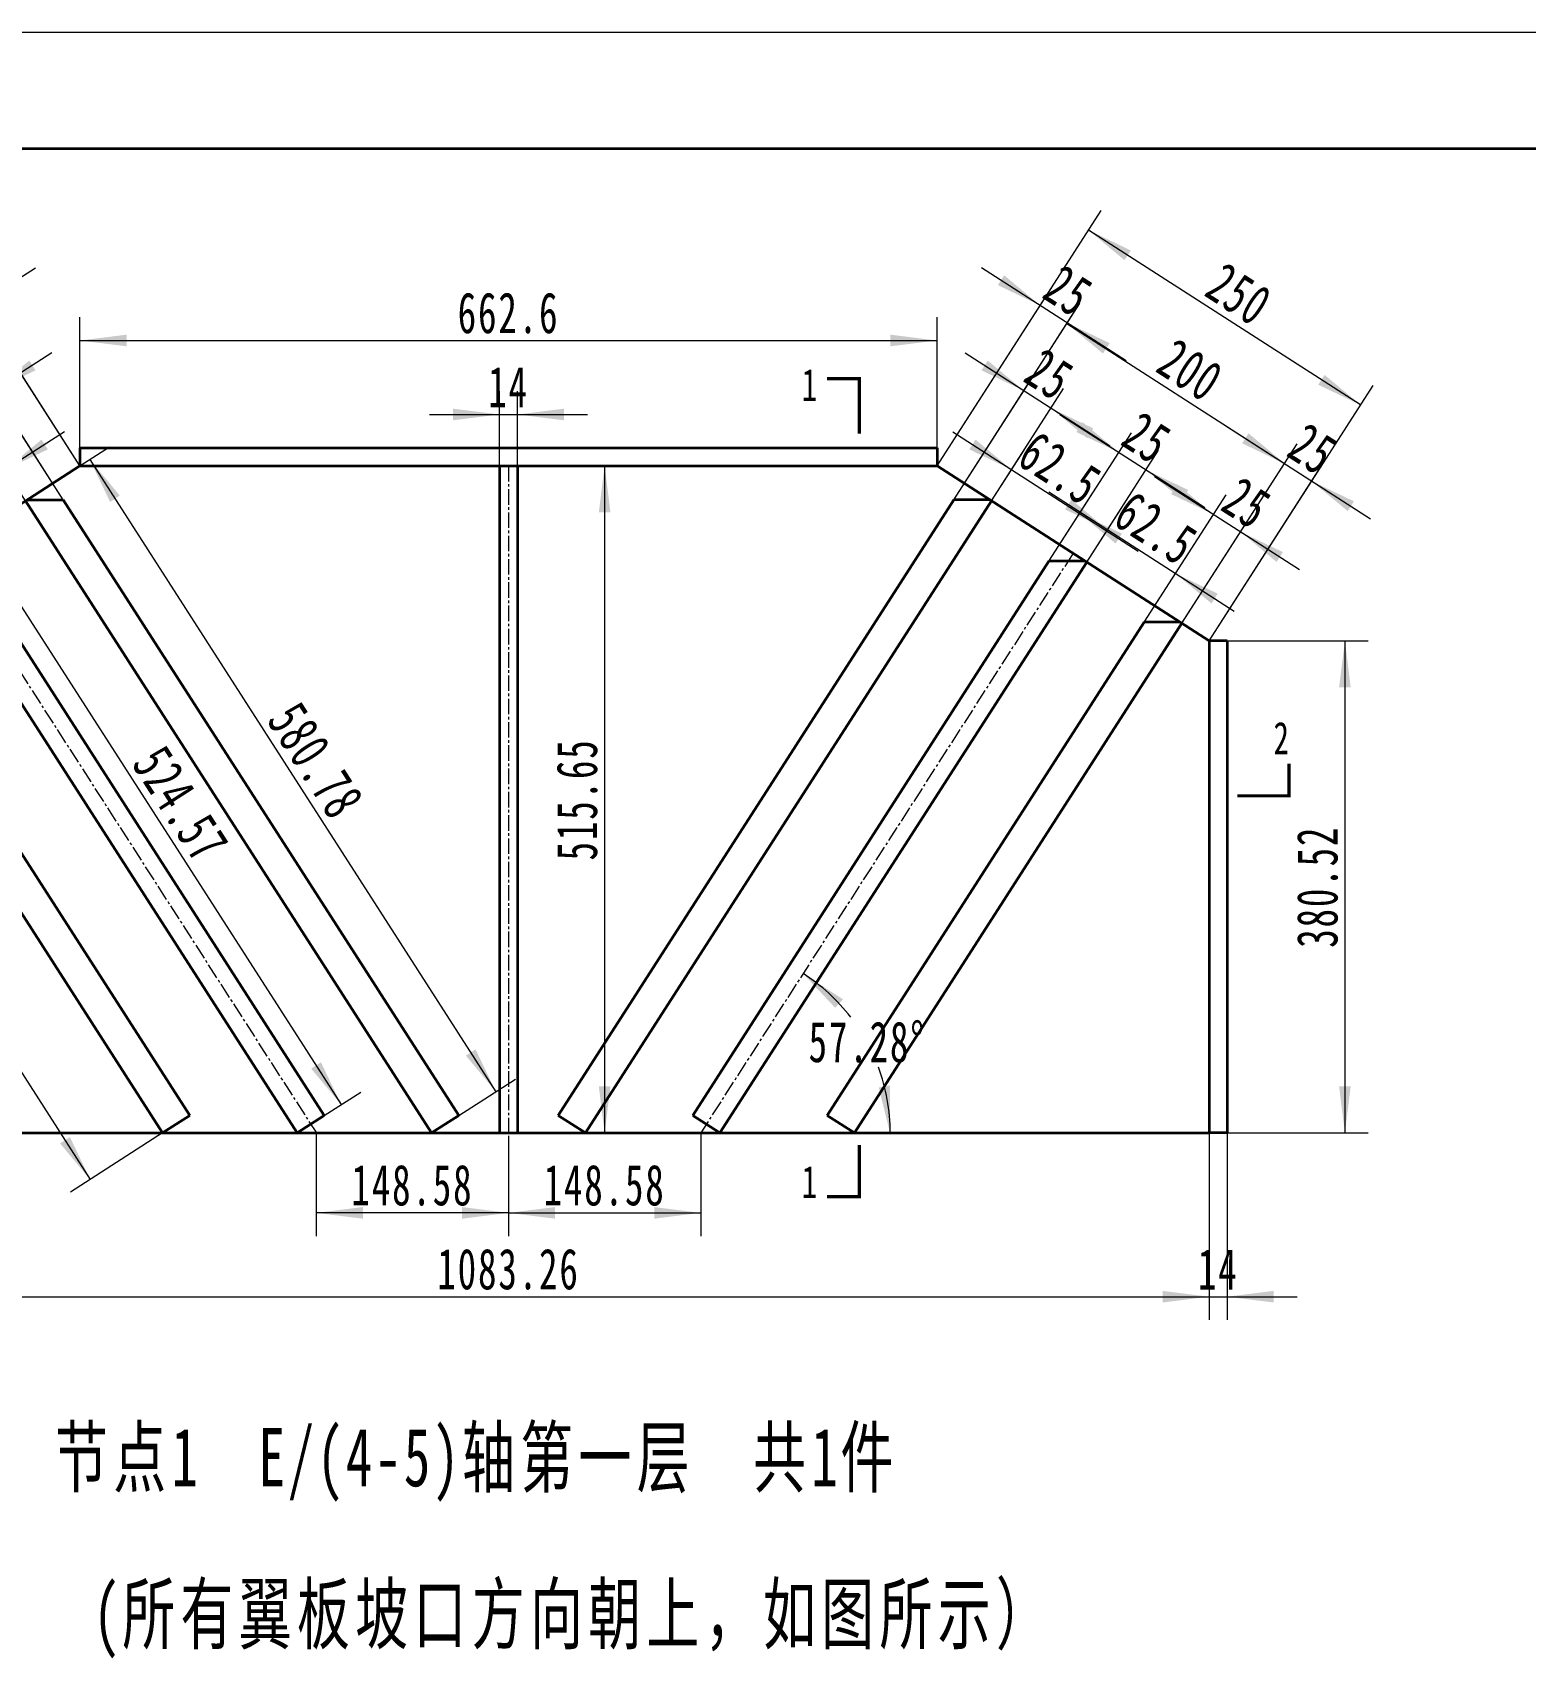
# Model space of a CAD drawing. Header units: millimetres. Extents: x 0 to 3780, y 0 to 2673.
# Drawn here: x 805 to 1960, y 1416 to 2673 of the extents above; entities that cross this region are included whole.
import ezdxf
from ezdxf.enums import TextEntityAlignment as Align

# ---------------------------------------------------------------- set-up
doc = ezdxf.new("R2010")
doc.units = ezdxf.units.MM
doc.linetypes.add('点画线', pattern=[18, 12, -2, 2, -2])
doc.layers.get('0').update_dxf_attribs({"lineweight": 35})
for name, color, linetype, lineweight in [('中心线层', 1, '点画线', 18), ('尺寸线层', 3, 'Continuous', 18), ('粗实线层', 7, 'Continuous', 35), ('粗符号线', 6, 'Continuous', 18), ('细实线层', 7, 'Continuous', 18)]:
    doc.layers.add(name, color=color, linetype=linetype, lineweight=lineweight)
doc.styles.add('TSSD_Label', font='', dxfattribs={"width": 0.7})
doc.styles.add('标准', font='', dxfattribs={"width": 0.667})
doc.styles.get('TSSD_Label').set_extended_font_data('宋体')
doc.styles.get('标准').set_extended_font_data('宋体')
doc.dimstyles.new('标准', dxfattribs={"dimtxt": 3.5, "dimasz": 4, "dimexe": 2, "dimexo": 0, "dimtad": 1, "dimdsep": 46, "dimtxsty": '标准', "dimblk": '_CAXARROW', "dimcen": 0, "dimdle": 6, "dimazin": 2, "dimtfac": 0.707107, "dimtdec": 3, "dimtmove": 2, "dimatfit": 3, "dimfxl": 1, "dimfrac": 2, "dimtolj": 1, "dimtzin": 0, "dimarcsym": 1})

# ---------------------------------------------------------------- blocks, each defined once
blk = doc.blocks.new('*X2')
at = {"layer": '粗实线层'}
blk.add_line((200, 138.5), (-200, 138.5), dxfattribs=at)
at = {"layer": '细实线层'}
blk.add_line((210, 148.5), (-210, 148.5), dxfattribs=at)
blk = doc.blocks.new('*X42')
at = {"layer": '尺寸线层', "linetype": 'Continuous'}
for points in [[(-148.6, -61.8), (-112.6, -66.3), (-112.6, -57.3)], [(0, -61.8), (-36, -66.3), (-36, -57.3)]]:
    blk.add_hatch(color=0, dxfattribs=at).paths.add_polyline_path(points, flags=0)
at = {"layer": '尺寸线层', "color": 0, "linetype": 'Continuous'}
for p, q in [((-148.6, 0), (-148.6, -79.8)), ((0, -3), (0, -79.8)), ((0, -61.8), (-148.6, -61.8))]:
    blk.add_line(p, q, dxfattribs=at)
at = {"layer": '尺寸线层', "color": 0, "insert": (-74.3, -40.5), "char_height": 31.5, "width": 184.986, "attachment_point": 5, "line_spacing_factor": 1.15057, "style": '标准'}
blk.add_mtext('\\T1.1;148.58', dxfattribs=at)
blk = doc.blocks.new('_CAXARROW')
blk.add_hatch(color=0).paths.add_polyline_path([(0, 0), (-1, 0.125), (-1, -0.125)], flags=0)
blk = doc.blocks.new('*X43')
at = {"layer": '尺寸线层', "linetype": 'Continuous'}
for points in [[(0, -61.8), (36, -57.3), (36, -66.3)], [(148.6, -61.8), (112.6, -57.3), (112.6, -66.3)]]:
    blk.add_hatch(color=0, dxfattribs=at).paths.add_polyline_path(points, flags=0)
at = {"layer": '尺寸线层', "color": 0, "linetype": 'Continuous'}
for p, q in [((148.6, 0), (148.6, -79.8)), ((0, -3), (0, -79.8)), ((0, -61.8), (148.6, -61.8))]:
    blk.add_line(p, q, dxfattribs=at)
at = {"layer": '尺寸线层', "color": 0, "insert": (74.3, -40.5), "char_height": 31.5, "width": 184.986, "attachment_point": 5, "line_spacing_factor": 1.15057, "style": '标准'}
blk.add_mtext('\\T1.1;148.58', dxfattribs=at)
blk = doc.blocks.new('*X45')
at = {"layer": '尺寸线层', "linetype": 'Continuous'}
for points in [[(-541.6, -126.6), (-505.6, -122.1), (-505.6, -131.1)], [(541.6, -126.6), (505.6, -122.1), (505.6, -131.1)]]:
    blk.add_hatch(color=0, dxfattribs=at).paths.add_polyline_path(points, flags=0)
at = {"layer": '尺寸线层', "color": 0, "linetype": 'Continuous'}
for p, q in [((-541.6, 0), (-541.6, -144.6)), ((541.6, 0), (541.6, -144.6)), ((-541.6, -126.6), (541.6, -126.6))]:
    blk.add_line(p, q, dxfattribs=at)
at = {"layer": '尺寸线层', "color": 0, "insert": (0, -105.4), "char_height": 31.5, "width": 218.509, "attachment_point": 5, "line_spacing_factor": 1.15057, "style": '标准'}
blk.add_mtext('\\T1.1;1083.26', dxfattribs=at)
blk = doc.blocks.new('*X47')
at = {"layer": '尺寸线层', "linetype": 'Continuous'}
for points in [[(541.6, -126.6), (505.6, -122.1), (505.6, -131.1)], [(555.6, -126.6), (591.6, -122.1), (591.6, -131.1)]]:
    blk.add_hatch(color=0, dxfattribs=at).paths.add_polyline_path(points, flags=0)
at = {"layer": '尺寸线层', "color": 0, "linetype": 'Continuous'}
for p, q in [((555.6, 0), (555.6, -144.6)), ((541.6, 0), (541.6, -144.6)), ((487.6, -126.6), (609.6, -126.6))]:
    blk.add_line(p, q, dxfattribs=at)
at = {"layer": '尺寸线层', "color": 0, "insert": (548.6, -105.4), "char_height": 31.5, "width": 63, "attachment_point": 5, "line_spacing_factor": 1.15057, "style": '标准'}
blk.add_mtext('\\T1.1;14', dxfattribs=at)
blk = doc.blocks.new('*X48')
at = {"layer": '尺寸线层', "linetype": 'Continuous'}
for points in [[(646.6, 380.5), (651.1, 344.5), (642.1, 344.5)], [(646.6, 0), (651.1, 36), (642.1, 36)]]:
    blk.add_hatch(color=0, dxfattribs=at).paths.add_polyline_path(points, flags=0)
at = {"layer": '尺寸线层', "color": 0, "linetype": 'Continuous'}
for p, q in [((555.6, 380.5), (664.6, 380.5)), ((646.6, 380.5), (646.6, 0)), ((555.6, 0), (664.6, 0))]:
    blk.add_line(p, q, dxfattribs=at)
at = {"layer": '尺寸线层', "color": 0, "insert": (625.4, 190.3), "char_height": 31.5, "width": 188.038, "attachment_point": 5, "rotation": 90, "line_spacing_factor": 1.15057, "style": '标准'}
blk.add_mtext('\\T1.1;380.52', dxfattribs=at)
blk = doc.blocks.new('*X49')
at = {"layer": '尺寸线层', "linetype": 'Continuous'}
for points in [[(-7, 555.4), (-43, 559.9), (-43, 550.9)], [(7, 555.4), (43, 559.9), (43, 550.9)]]:
    blk.add_hatch(color=0, dxfattribs=at).paths.add_polyline_path(points, flags=0)
at = {"layer": '尺寸线层', "color": 0, "linetype": 'Continuous'}
for p, q in [((-7, 515.7), (-7, 573.4)), ((7, 515.7), (7, 573.4)), ((-61, 555.4), (61, 555.4))]:
    blk.add_line(p, q, dxfattribs=at)
at = {"layer": '尺寸线层', "color": 0, "insert": (0, 576.7), "char_height": 31.5, "width": 63, "attachment_point": 5, "line_spacing_factor": 1.15057, "style": '标准'}
blk.add_mtext('\\T1.1;14', dxfattribs=at)
blk = doc.blocks.new('*X50')
at = {"layer": '尺寸线层', "linetype": 'Continuous'}
for points in [[(-331.3, 612.6), (-295.3, 617.1), (-295.3, 608.1)], [(331.3, 612.6), (295.3, 617.1), (295.3, 608.1)]]:
    blk.add_hatch(color=0, dxfattribs=at).paths.add_polyline_path(points, flags=0)
at = {"layer": '尺寸线层', "color": 0, "linetype": 'Continuous'}
for p, q in [((-331.3, 529.7), (-331.3, 630.6)), ((331.3, 529.7), (331.3, 630.6)), ((-331.3, 612.6), (331.3, 612.6))]:
    blk.add_line(p, q, dxfattribs=at)
at = {"layer": '尺寸线层', "color": 0, "insert": (0, 633.8), "char_height": 31.5, "width": 156.393, "attachment_point": 5, "line_spacing_factor": 1.15057, "style": '标准'}
blk.add_mtext('\\T1.1;662.6', dxfattribs=at)
blk = doc.blocks.new('*X52')
at = {"layer": '尺寸线层', "linetype": 'Continuous'}
for points in [[(-388.9, 512.8), (-356.2, 528.4), (-361, 536)], [(-441.5, 479), (-469.3, 455.7), (-474.2, 463.3)]]:
    blk.add_hatch(color=0, dxfattribs=at).paths.add_polyline_path(points, flags=0)
at = {"layer": '尺寸线层', "color": 0, "linetype": 'Continuous'}
for p, q in [((-343.4, 542), (-486.9, 449.8)), ((-373.4, 488.6), (-398.6, 527.9)), ((-417.6, 441.9), (-451.2, 494.1))]:
    blk.add_line(p, q, dxfattribs=at)
at = {"layer": '尺寸线层', "color": 0, "insert": (-426.6, 513.7), "char_height": 31.5, "width": 122.636, "attachment_point": 5, "rotation": 32.7201, "line_spacing_factor": 1.15057, "style": '标准'}
blk.add_mtext('\\T1.1;62.5', dxfattribs=at)
blk = doc.blocks.new('*X55')
at = {"layer": '尺寸线层', "linetype": 'Continuous'}
for points in [[(-398.4, 573.8), (-365.7, 589.5), (-370.5, 597.1)], [(-419.4, 560.3), (-447.3, 537.1), (-452.1, 544.6)]]:
    blk.add_hatch(color=0, dxfattribs=at).paths.add_polyline_path(points, flags=0)
at = {"layer": '尺寸线层', "color": 0, "linetype": 'Continuous'}
for p, q in [((-353, 603), (-464.9, 531.1)), ((-344.2, 489.5), (-408.1, 589)), ((-373.4, 488.6), (-429.1, 575.5))]:
    blk.add_line(p, q, dxfattribs=at)
at = {"layer": '尺寸线层', "color": 0, "insert": (-418.3, 586.2), "char_height": 31.5, "width": 63, "attachment_point": 5, "rotation": 32.7201, "line_spacing_factor": 1.15057, "style": '标准'}
blk.add_mtext('\\T1.1;25', dxfattribs=at)
blk = doc.blocks.new('*X56')
at = {"layer": '尺寸线层', "linetype": 'Continuous'}
for points in [[(-431.7, 625.7), (-459.6, 602.5), (-464.4, 610)], [(-600, 517.6), (-567.3, 533.3), (-572.1, 540.8)]]:
    blk.add_hatch(color=0, dxfattribs=at).paths.add_polyline_path(points, flags=0)
at = {"layer": '尺寸线层', "color": 0, "linetype": 'Continuous'}
for p, q in [((-344.2, 489.5), (-441.5, 640.9)), ((-431.7, 625.7), (-600, 517.6)), ((-520.6, 394), (-609.7, 532.7))]:
    blk.add_line(p, q, dxfattribs=at)
at = {"layer": '尺寸线层', "color": 0, "insert": (-527.3, 589.5), "char_height": 31.5, "width": 90.052, "attachment_point": 5, "rotation": 32.7201, "line_spacing_factor": 1.15057, "style": '标准'}
blk.add_mtext('\\T1.1;200', dxfattribs=at)
blk = doc.blocks.new('*X57')
at = {"layer": '尺寸线层', "linetype": 'Continuous'}
for points in [[(-448.4, 697.9), (-481.1, 682.2), (-476.2, 674.7)], [(-658.7, 562.8), (-630.9, 586), (-626, 578.4)]]:
    blk.add_hatch(color=0, dxfattribs=at).paths.add_polyline_path(points, flags=0)
at = {"layer": '尺寸线层', "color": 0, "linetype": 'Continuous'}
for p, q in [((-331.3, 515.7), (-458.1, 713)), ((-658.7, 562.8), (-448.4, 697.9)), ((-541.6, 380.5), (-668.5, 577.9))]:
    blk.add_line(p, q, dxfattribs=at)
at = {"layer": '尺寸线层', "color": 0, "insert": (-565, 648.2), "char_height": 31.5, "width": 90.052, "attachment_point": 5, "rotation": 32.7201, "line_spacing_factor": 1.15057, "style": '标准'}
blk.add_mtext('\\T1.1;250', dxfattribs=at)
blk = doc.blocks.new('*X58')
at = {"layer": '尺寸线层', "linetype": 'Continuous'}
for points in [[(-411, 639.7), (-383.2, 663), (-378.3, 655.4)], [(-432, 626.2), (-464.8, 610.5), (-459.9, 603)]]:
    blk.add_hatch(color=0, dxfattribs=at).paths.add_polyline_path(points, flags=0)
at = {"layer": '尺寸线层', "color": 0, "linetype": 'Continuous'}
for p, q in [((-477.5, 597), (-365.6, 668.9)), ((-331.3, 515.7), (-420.7, 654.9)), ((-344.2, 489.5), (-441.8, 641.4))]:
    blk.add_line(p, q, dxfattribs=at)
at = {"layer": '尺寸线层', "color": 0, "insert": (-433, 650.8), "char_height": 31.5, "width": 63, "attachment_point": 5, "rotation": 32.7201, "line_spacing_factor": 1.15057, "style": '标准'}
blk.add_mtext('\\T1.1;25', dxfattribs=at)
blk = doc.blocks.new('*X60')
at = {"layer": '尺寸线层', "linetype": 'Continuous'}
for points in [[(463, 466.3), (435.2, 489.6), (430.3, 482)], [(515.6, 432.5), (548.3, 416.9), (543.5, 409.3)]]:
    blk.add_hatch(color=0, dxfattribs=at).paths.add_polyline_path(points, flags=0)
at = {"layer": '尺寸线层', "color": 0, "linetype": 'Continuous'}
for p, q in [((417.6, 495.5), (561.1, 403.4)), ((447, 441.3), (472.8, 481.5)), ((491.4, 394.9), (525.4, 447.7))]:
    blk.add_line(p, q, dxfattribs=at)
at = {"layer": '尺寸线层', "color": 0, "insert": (500.8, 467.3), "char_height": 31.5, "width": 122.636, "attachment_point": 5, "rotation": 327.2799, "line_spacing_factor": 1.15057, "style": '标准'}
blk.add_mtext('\\T1.1;62.5', dxfattribs=at)
blk = doc.blocks.new('*X61')
at = {"layer": '尺寸线层', "linetype": 'Continuous'}
for points in [[(388.9, 512.8), (361, 536), (356.2, 528.4)], [(441.5, 479), (474.2, 463.3), (469.3, 455.7)]]:
    blk.add_hatch(color=0, dxfattribs=at).paths.add_polyline_path(points, flags=0)
at = {"layer": '尺寸线层', "color": 0, "linetype": 'Continuous'}
for p, q in [((343.4, 542), (486.9, 449.8)), ((373.4, 488.6), (398.6, 527.9)), ((417.6, 441.9), (451.2, 494.1))]:
    blk.add_line(p, q, dxfattribs=at)
at = {"layer": '尺寸线层', "color": 0, "insert": (426.6, 513.7), "char_height": 31.5, "width": 122.636, "attachment_point": 5, "rotation": 327.2799, "line_spacing_factor": 1.15057, "style": '标准'}
blk.add_mtext('\\T1.1;62.5', dxfattribs=at)
blk = doc.blocks.new('*X62')
at = {"layer": '尺寸线层', "linetype": 'Continuous'}
for points in [[(545, 478.2), (517.1, 501.4), (512.2, 493.9)], [(566, 464.7), (598.7, 449), (593.8, 441.4)]]:
    blk.add_hatch(color=0, dxfattribs=at).paths.add_polyline_path(points, flags=0)
at = {"layer": '尺寸线层', "color": 0, "linetype": 'Continuous'}
for p, q in [((499.5, 507.4), (611.4, 435.5)), ((491.4, 394.9), (554.7, 493.3)), ((520.6, 394), (575.7, 479.8))]:
    blk.add_line(p, q, dxfattribs=at)
at = {"layer": '尺寸线层', "color": 0, "insert": (570.9, 486.7), "char_height": 31.5, "width": 63, "attachment_point": 5, "rotation": 327.2799, "line_spacing_factor": 1.15057, "style": '标准'}
blk.add_mtext('\\T1.1;25', dxfattribs=at)
blk = doc.blocks.new('*X63')
at = {"layer": '尺寸线层', "linetype": 'Continuous'}
for points in [[(471.8, 526.2), (443.9, 549.4), (439, 541.8)], [(492.8, 512.6), (525.5, 497), (520.7, 489.4)]]:
    blk.add_hatch(color=0, dxfattribs=at).paths.add_polyline_path(points, flags=0)
at = {"layer": '尺寸线层', "color": 0, "linetype": 'Continuous'}
for p, q in [((426.3, 555.3), (538.2, 483.5)), ((417.6, 441.9), (481.5, 541.3)), ((447, 441.3), (502.5, 527.8))]:
    blk.add_line(p, q, dxfattribs=at)
at = {"layer": '尺寸线层', "color": 0, "insert": (493.7, 537.2), "char_height": 31.5, "width": 63, "attachment_point": 5, "rotation": 327.2799, "line_spacing_factor": 1.15057, "style": '标准'}
blk.add_mtext('\\T1.1;25', dxfattribs=at)
blk = doc.blocks.new('*X64')
at = {"layer": '尺寸线层', "linetype": 'Continuous'}
for points in [[(398.4, 573.8), (370.5, 597.1), (365.7, 589.5)], [(419.4, 560.3), (452.1, 544.6), (447.3, 537.1)]]:
    blk.add_hatch(color=0, dxfattribs=at).paths.add_polyline_path(points, flags=0)
at = {"layer": '尺寸线层', "color": 0, "linetype": 'Continuous'}
for p, q in [((353, 603), (464.9, 531.1)), ((344.2, 489.5), (408.1, 589)), ((373.4, 488.6), (429.1, 575.5))]:
    blk.add_line(p, q, dxfattribs=at)
at = {"layer": '尺寸线层', "color": 0, "insert": (418.3, 586.2), "char_height": 31.5, "width": 63, "attachment_point": 5, "rotation": 327.2799, "line_spacing_factor": 1.15057, "style": '标准'}
blk.add_mtext('\\T1.1;25', dxfattribs=at)
blk = doc.blocks.new('*X65')
at = {"layer": '尺寸线层', "linetype": 'Continuous'}
for points in [[(431.7, 625.7), (464.4, 610), (459.6, 602.5)], [(600, 517.6), (572.1, 540.8), (567.3, 533.3)]]:
    blk.add_hatch(color=0, dxfattribs=at).paths.add_polyline_path(points, flags=0)
at = {"layer": '尺寸线层', "color": 0, "linetype": 'Continuous'}
for p, q in [((344.2, 489.5), (441.5, 640.9)), ((431.7, 625.7), (600, 517.6)), ((520.6, 394), (609.7, 532.7))]:
    blk.add_line(p, q, dxfattribs=at)
at = {"layer": '尺寸线层', "color": 0, "insert": (527.3, 589.5), "char_height": 31.5, "width": 90.052, "attachment_point": 5, "rotation": 327.2799, "line_spacing_factor": 1.15057, "style": '标准'}
blk.add_mtext('\\T1.1;200', dxfattribs=at)
blk = doc.blocks.new('*X66')
at = {"layer": '尺寸线层', "linetype": 'Continuous'}
for points in [[(448.4, 697.9), (476.2, 674.7), (481.1, 682.2)], [(658.7, 562.8), (626, 578.4), (630.9, 586)]]:
    blk.add_hatch(color=0, dxfattribs=at).paths.add_polyline_path(points, flags=0)
at = {"layer": '尺寸线层', "color": 0, "linetype": 'Continuous'}
for p, q in [((331.3, 515.7), (458.1, 713)), ((658.7, 562.8), (448.4, 697.9)), ((541.6, 380.5), (668.5, 577.9))]:
    blk.add_line(p, q, dxfattribs=at)
at = {"layer": '尺寸线层', "color": 0, "insert": (565, 648.2), "char_height": 31.5, "width": 90.052, "attachment_point": 5, "rotation": 327.2799, "line_spacing_factor": 1.15057, "style": '标准'}
blk.add_mtext('\\T1.1;250', dxfattribs=at)
blk = doc.blocks.new('*X67')
at = {"layer": '尺寸线层', "linetype": 'Continuous'}
for points in [[(411, 639.7), (378.3, 655.4), (383.2, 663)], [(432, 626.2), (459.9, 603), (464.8, 610.5)]]:
    blk.add_hatch(color=0, dxfattribs=at).paths.add_polyline_path(points, flags=0)
at = {"layer": '尺寸线层', "color": 0, "linetype": 'Continuous'}
for p, q in [((477.5, 597), (365.6, 668.9)), ((331.3, 515.7), (420.7, 654.9)), ((344.2, 489.5), (441.8, 641.4))]:
    blk.add_line(p, q, dxfattribs=at)
at = {"layer": '尺寸线层', "color": 0, "insert": (433, 650.8), "char_height": 31.5, "width": 63, "attachment_point": 5, "rotation": 327.2799, "line_spacing_factor": 1.15057, "style": '标准'}
blk.add_mtext('\\T1.1;25', dxfattribs=at)
blk = doc.blocks.new('*X68')
at = {"layer": '尺寸线层', "linetype": 'Continuous'}
for points in [[(599.9, 517.4), (572, 540.7), (567.2, 533.1)], [(620.9, 503.9), (653.6, 488.3), (648.8, 480.7)]]:
    blk.add_hatch(color=0, dxfattribs=at).paths.add_polyline_path(points, flags=0)
at = {"layer": '尺寸线层', "color": 0, "linetype": 'Continuous'}
for p, q in [((554.5, 546.6), (666.3, 474.7)), ((520.6, 394), (609.6, 532.6)), ((541.6, 380.5), (630.6, 519.1))]:
    blk.add_line(p, q, dxfattribs=at)
at = {"layer": '尺寸线层', "color": 0, "insert": (621.9, 528.5), "char_height": 31.5, "width": 63, "attachment_point": 5, "rotation": 327.2799, "line_spacing_factor": 1.15057, "style": '标准'}
blk.add_mtext('\\T1.1;25', dxfattribs=at)
blk = doc.blocks.new('*X69')
at = {"layer": '尺寸线层', "linetype": 'Continuous'}
for points in [[(74.3, 515.7), (78.8, 479.7), (69.8, 479.7)], [(74.3, 0), (78.8, 36), (69.8, 36)]]:
    blk.add_hatch(color=0, dxfattribs=at).paths.add_polyline_path(points, flags=0)
at = {"layer": '尺寸线层', "color": 0, "linetype": 'Continuous'}
for p, q in [((95.4, 515.7), (56.3, 515.7)), ((74.3, 515.7), (74.3, 0)), ((19.6, 0), (92.3, 0))]:
    blk.add_line(p, q, dxfattribs=at)
at = {"layer": '尺寸线层', "color": 0, "insert": (53, 257.8), "char_height": 31.5, "width": 188.038, "attachment_point": 5, "rotation": 90, "line_spacing_factor": 1.15057, "style": '标准'}
blk.add_mtext('\\T1.1;515.65', dxfattribs=at)
blk = doc.blocks.new('*X70')
at = {"layer": '尺寸线层', "linetype": 'Continuous'}
for points in [[(227.7, 123.2), (252.5, 96.8), (258.6, 103.3)], [(295, 0), (286.2, 35.1), (295, 36.7)]]:
    blk.add_hatch(color=0, dxfattribs=at).paths.add_polyline_path(points, flags=0)
at = {"layer": '尺寸线层', "color": 0, "linetype": 'Continuous'}
for start, end in [(37.6946, 57.2799), (0, 20.3134)]:
    blk.add_arc((148.6, 0), 146.5, start, end, dxfattribs=at)
at = {"layer": '尺寸线层', "color": 0, "insert": (277.1, 70.2), "char_height": 31.5, "width": 183.578, "attachment_point": 5, "line_spacing_factor": 1.15057, "style": '标准'}
blk.add_mtext('\\T1.1;57.28%%D', dxfattribs=at)
blk = doc.blocks.new('*X71')
at = {"layer": '尺寸线层', "linetype": 'Continuous'}
for points in [[(-576.6, 358.1), (-553.3, 330.2), (-560.9, 325.4)], [(-323.4, -36), (-339.1, -3.2), (-346.7, -8.1)]]:
    blk.add_hatch(color=0, dxfattribs=at).paths.add_polyline_path(points, flags=0)
at = {"layer": '尺寸线层', "color": 0, "linetype": 'Continuous'}
for p, q in [((-541.6, 380.5), (-591.7, 348.3)), ((-576.6, 358.1), (-323.4, -36)), ((-267.4, 0), (-338.6, -45.7))]:
    blk.add_line(p, q, dxfattribs=at)
at = {"layer": '尺寸线层', "color": 0, "insert": (-432.2, 172.5), "char_height": 31.5, "width": 189.447, "attachment_point": 5, "rotation": 302.7201, "line_spacing_factor": 1.15057, "style": '标准'}
blk.add_mtext('\\T1.1;468.35', dxfattribs=at)
blk = doc.blocks.new('*X72')
at = {"layer": '尺寸线层', "linetype": 'Continuous'}
for points in [[(-323.7, 520.5), (-300.5, 492.7), (-308, 487.8)], [(-9.8, 31.9), (-25.5, 64.6), (-33, 59.8)]]:
    blk.add_hatch(color=0, dxfattribs=at).paths.add_polyline_path(points, flags=0)
at = {"layer": '尺寸线层', "color": 0, "linetype": 'Continuous'}
for p, q in [((-331.3, 515.7), (-308.6, 530.3)), ((-323.7, 520.5), (-9.8, 31.9)), ((-38.4, 13.5), (5.4, 41.6))]:
    blk.add_line(p, q, dxfattribs=at)
at = {"layer": '尺寸线层', "color": 0, "insert": (-148.9, 287.7), "char_height": 31.5, "width": 188.273, "attachment_point": 5, "rotation": 302.7201, "line_spacing_factor": 1.15057, "style": '标准'}
blk.add_mtext('\\T1.1;580.78', dxfattribs=at)
blk = doc.blocks.new('*X73')
at = {"layer": '尺寸线层', "linetype": 'Continuous'}
for points in [[(-412.9, 463.2), (-389.7, 435.4), (-397.2, 430.5)], [(-129.4, 21.9), (-145, 54.6), (-152.6, 49.7)]]:
    blk.add_hatch(color=0, dxfattribs=at).paths.add_polyline_path(points, flags=0)
at = {"layer": '尺寸线层', "color": 0, "linetype": 'Continuous'}
for p, q in [((-414.9, 461.9), (-397.8, 472.9)), ((-412.9, 463.2), (-129.4, 21.9)), ((-142.4, 13.5), (-114.2, 31.6))]:
    blk.add_line(p, q, dxfattribs=at)
at = {"layer": '尺寸线层', "color": 0, "insert": (-253.3, 254), "char_height": 31.5, "width": 188.273, "attachment_point": 5, "rotation": 302.7201, "line_spacing_factor": 1.15057, "style": '标准'}
blk.add_mtext('\\T1.1;524.57', dxfattribs=at)
blk = doc.blocks.new('主视图')
at = {"layer": '中心线层'}
for p, q in [((0, 515.652), (0, -3)), ((-436.464, 448.086), (-148.576, 0)), ((436.464, 448.086), (148.576, 0))]:
    blk.add_line(p, q, dxfattribs=at)
at = {"layer": '粗实线层'}
for p, q in [((-331.298, 529.652), (331.298, 529.652)), ((-331.298, 529.652), (-331.298, 515.652)), ((331.298, 529.652), (331.298, 515.652)), ((-541.629, 380.519), (-331.298, 515.652)), ((-331.298, 515.652), (331.298, 515.652)), ((-7, 515.652), (-7, 0)), ((7, 515.652), (7, 0)), ((541.629, 380.519), (331.298, 515.652)), ((-373.365, 488.626), (-59.43, 0)), ((-372.015, 489.493), (-344.207, 489.493)), ((-344.207, 489.493), (-38.397, 13.513)), ((344.207, 489.493), (38.397, 13.513)), ((373.365, 488.626), (59.43, 0)), ((372.015, 489.493), (344.207, 489.493)), ((-446.98, 441.329), (-163.433, 0)), ((-417.639, 441.911), (-142.4, 13.513)), ((417.639, 441.911), (142.4, 13.513)), ((446.98, 441.329), (163.433, 0)), ((446.074, 441.911), (417.639, 441.911)), ((-520.596, 394.032), (-267.436, 0)), ((-491.43, 394.887), (-246.403, 13.513)), ((491.43, 394.887), (246.403, 13.513)), ((520.596, 394.032), (267.436, 0)), ((519.265, 394.887), (491.43, 394.887)), ((541.629, 380.519), (541.629, 0)), ((555.629, 380.519), (541.629, 380.519)), ((555.629, 380.519), (555.629, 0)), ((-267.436, 0), (-246.403, 13.513)), ((-163.433, 0), (-142.4, 13.513)), ((-59.43, 0), (-38.397, 13.513)), ((59.43, 0), (38.397, 13.513)), ((163.433, 0), (142.4, 13.513)), ((267.436, 0), (246.403, 13.513)), ((-541.629, 0), (541.629, 0)), ((555.629, 0), (541.629, 0))]:
    blk.add_line(p, q, dxfattribs=at)
at = {"layer": '粗符号线', "const_width": 2.5}
for points in [[(271.128, 540.571), (271.128, 583.071), (246.128, 583.071)], [(563.33, 260.568), (603.33, 260.568), (603.33, 285.568)], [(246.128, -49.297), (271.128, -49.297), (271.128, -9.297)]]:
    blk.add_lwpolyline(points, dxfattribs=at)
at = {"layer": '粗符号线', "style": 'TSSD_Label', "width": 0.7}
for p in [(238.628, 558.211), (238.628, -57.857)]:
    blk.add_text('1', height=25, dxfattribs=at).set_placement(p, align=Align.BOTTOM_RIGHT)
blk.add_text('2', height=25, dxfattribs=at).set_placement((603.33, 317.789), align=Align.TOP_RIGHT)
at = {"layer": '尺寸线层'}
for base, p1, p2, angle, override, picture, middle in [((-448.392, 697.904), (-541.629, 380.519), (-331.298, 515.652), 32.720097, {"dimsah": 1, "dimtfill": 1, "dimtzin": 0}, '*X57', (-565.016, 648.172)), ((448.392, 697.904), (541.629, 380.519), (331.298, 515.652), 147.279903, {"dimsah": 1, "dimtfill": 1, "dimtzin": 0}, '*X66', (565.016, 648.172)), ((-411.016, 639.73), (-344.207, 489.493), (-331.298, 515.652), 32.720097, {"dimsah": 1, "dimtfill": 1, "dimtzin": 0}, '*X58', (-432.991, 650.808)), ((411.016, 639.73), (344.207, 489.493), (331.298, 515.652), 147.279903, {"dimsah": 1, "dimtfill": 1, "dimtzin": 0}, '*X67', (432.991, 650.808)), ((-599.988, 517.603), (-344.207, 489.493), (-520.596, 394.032), 212.720097, {"dimsah": 1, "dimtfill": 1, "dimtzin": 0}, '*X56', (-527.315, 589.492)), ((599.988, 517.603), (344.207, 489.493), (520.596, 394.032), 327.279903, {"dimsah": 1, "dimtfill": 1, "dimtzin": 0}, '*X65', (527.315, 589.492)), ((492.799, 512.645), (417.639, 441.911), (446.98, 441.329), 327.279903, {"dimsah": 1, "dimtfill": 1, "dimtzin": 0}, '*X63', (493.742, 537.237)), ((-441.461, 478.988), (-373.365, 488.626), (-417.639, 441.911), 212.720097, {"dimdec": 1, "dimsah": 1, "dimtfill": 1, "dimtzin": 0}, '*X52', (-426.628, 513.715)), ((441.461, 478.988), (373.365, 488.626), (417.639, 441.911), 327.279903, {"dimdec": 1, "dimsah": 1, "dimtfill": 1, "dimtzin": 0}, '*X61', (426.628, 513.715)), ((620.919, 503.93), (520.596, 394.032), (541.629, 380.519), 327.279903, {"dimsah": 1, "dimtfill": 1, "dimtzin": 0}, '*X68', (621.861, 528.522)), ((-9.778, 31.901), (-331.298, 515.652), (-38.397, 13.513), 302.720097, {"dimsah": 1, "dimtfill": 1, "dimtzin": 0}, '*X72', (-148.91, 287.673)), ((74.288, 0), (95.445, 515.652), (19.615, 0), 270, {"dimsah": 1, "dimtfill": 1, "dimtzin": 0}, '*X69', (53.001, 257.826)), ((-129.366, 21.888), (-414.944, 461.912), (-142.4, 13.513), 302.720097, {"dimsah": 1, "dimtfill": 1, "dimtzin": 0}, '*X73', (-253.304, 254.011)), ((-323.406, -35.96), (-541.629, 380.519), (-267.436, 0), 302.720097, {"dimsah": 1, "dimtfill": 1, "dimtzin": 0}, '*X71', (-432.151, 172.515)), ((646.614, 0), (555.629, 380.519), (555.629, 0), 270, {"dimsah": 1, "dimtfill": 1, "dimtzin": 0}, '*X48', (625.415, 190.259))]:
    dim = blk.add_linear_dim(base=base, p1=p1, p2=p2, angle=angle, dimstyle='标准', override=override, dxfattribs=at)
    dim.commit()
    dim.dimension.update_dxf_attribs({"geometry": picture, "text_midpoint": middle})
for base, p1, p2, picture, middle in [((331.298, 612.595), (-331.298, 529.652), (331.298, 529.652), '*X50', (0, 633.794)), ((7, 555.369), (-7, 515.652), (7, 515.652), '*X49', (0, 576.656)), ((541.629, -126.645), (-541.629, 0), (541.629, 0), '*X45', (0, -105.358)), ((-148.576, -61.796), (0, -3), (-148.576, 0), '*X42', (-74.288, -40.508)), ((148.576, -61.796), (0, -3), (148.576, 0), '*X43', (74.288, -40.508)), ((555.629, -126.645), (541.629, 0), (555.629, 0), '*X47', (548.629, -105.358))]:
    dim = blk.add_linear_dim(base=base, p1=p1, p2=p2, dimstyle='标准', override={"dimsah": 1, "dimtfill": 1, "dimtzin": 0}, dxfattribs=at)
    dim.commit()
    dim.dimension.update_dxf_attribs({"geometry": picture, "text_midpoint": middle})
for base, p1, p2, angle, picture, middle in [((-419.419, 560.307), (-344.207, 489.493), (-373.365, 488.626), 212.720097, '*X55', (-418.275, 586.24)), ((419.419, 560.307), (344.207, 489.493), (373.365, 488.626), 327.279903, '*X64', (418.275, 586.24)), ((565.989, 464.684), (491.43, 394.887), (520.596, 394.032), 327.279903, '*X62', (570.863, 486.75))]:
    dim = blk.add_linear_dim(base=base, p1=p1, p2=p2, angle=angle, dimstyle='标准', override={"dimsah": 1, "dimtfill": 1, "dimtzin": 0}, dxfattribs=at)
    dim.commit()
    dim.dimension.update_dxf_attribs({"geometry": picture, "text_midpoint": middle, "dimtype": 160})
dim = blk.add_linear_dim(base=(515.627, 432.549), p1=(446.98, 441.329), p2=(491.43, 394.887), angle=327.279903, text='62.5', dimstyle='标准', override={"dimdec": 1, "dimsah": 1, "dimtfac": 1, "dimtfill": 1, "dimtzin": 0}, dxfattribs=at)
dim.commit()
dim.dimension.update_dxf_attribs({"geometry": '*X60', "text_midpoint": (500.795, 467.276)})
dim = blk.add_angular_dim_2l(base=(277.115, 70.198), line1=((436.464, 448.086), (148.576, 0)), line2=((-541.629, 0), (541.629, 0)), dimstyle='标准', override={"dimtad": 0, "dimtih": 1, "dimtoh": 1, "dimsah": 1, "dimtfill": 1, "dimtzin": 0}, dxfattribs=at)
dim.commit()
dim.dimension.update_dxf_attribs({"geometry": '*X70', "text_midpoint": (277.115, 70.198)})

msp = doc.modelspace()

# ---------------------------------------------------------------- block references
at = {"layer": '粗实线层', "color": 7, "xscale": 8.999999999999996, "yscale": 8.999999999999998, "zscale": 9}
msp.add_blockref('*X2', (1890, 1336.5), dxfattribs=at)
at = {"layer": '粗实线层'}
msp.add_blockref('主视图', (1173.426, 1822.313), dxfattribs=at)

# ---------------------------------------------------------------- texts
at = {"layer": '尺寸线层', "char_height": 45, "width": 2397.23702, "attachment_point": 1, "line_spacing_factor": 1.15057, "style": '标准'}
for s, insert in [('\\T1.1;节点1  E/(4-5)轴第一层  共1件', (822.767, 1594.166)), ('\\T1.1;(所有翼板坡口方向朝上，如图所示）', (852.271, 1473.034))]:
    msp.add_mtext(s, dxfattribs=dict(at, insert=insert))

doc.saveas('drawing.dxf')
